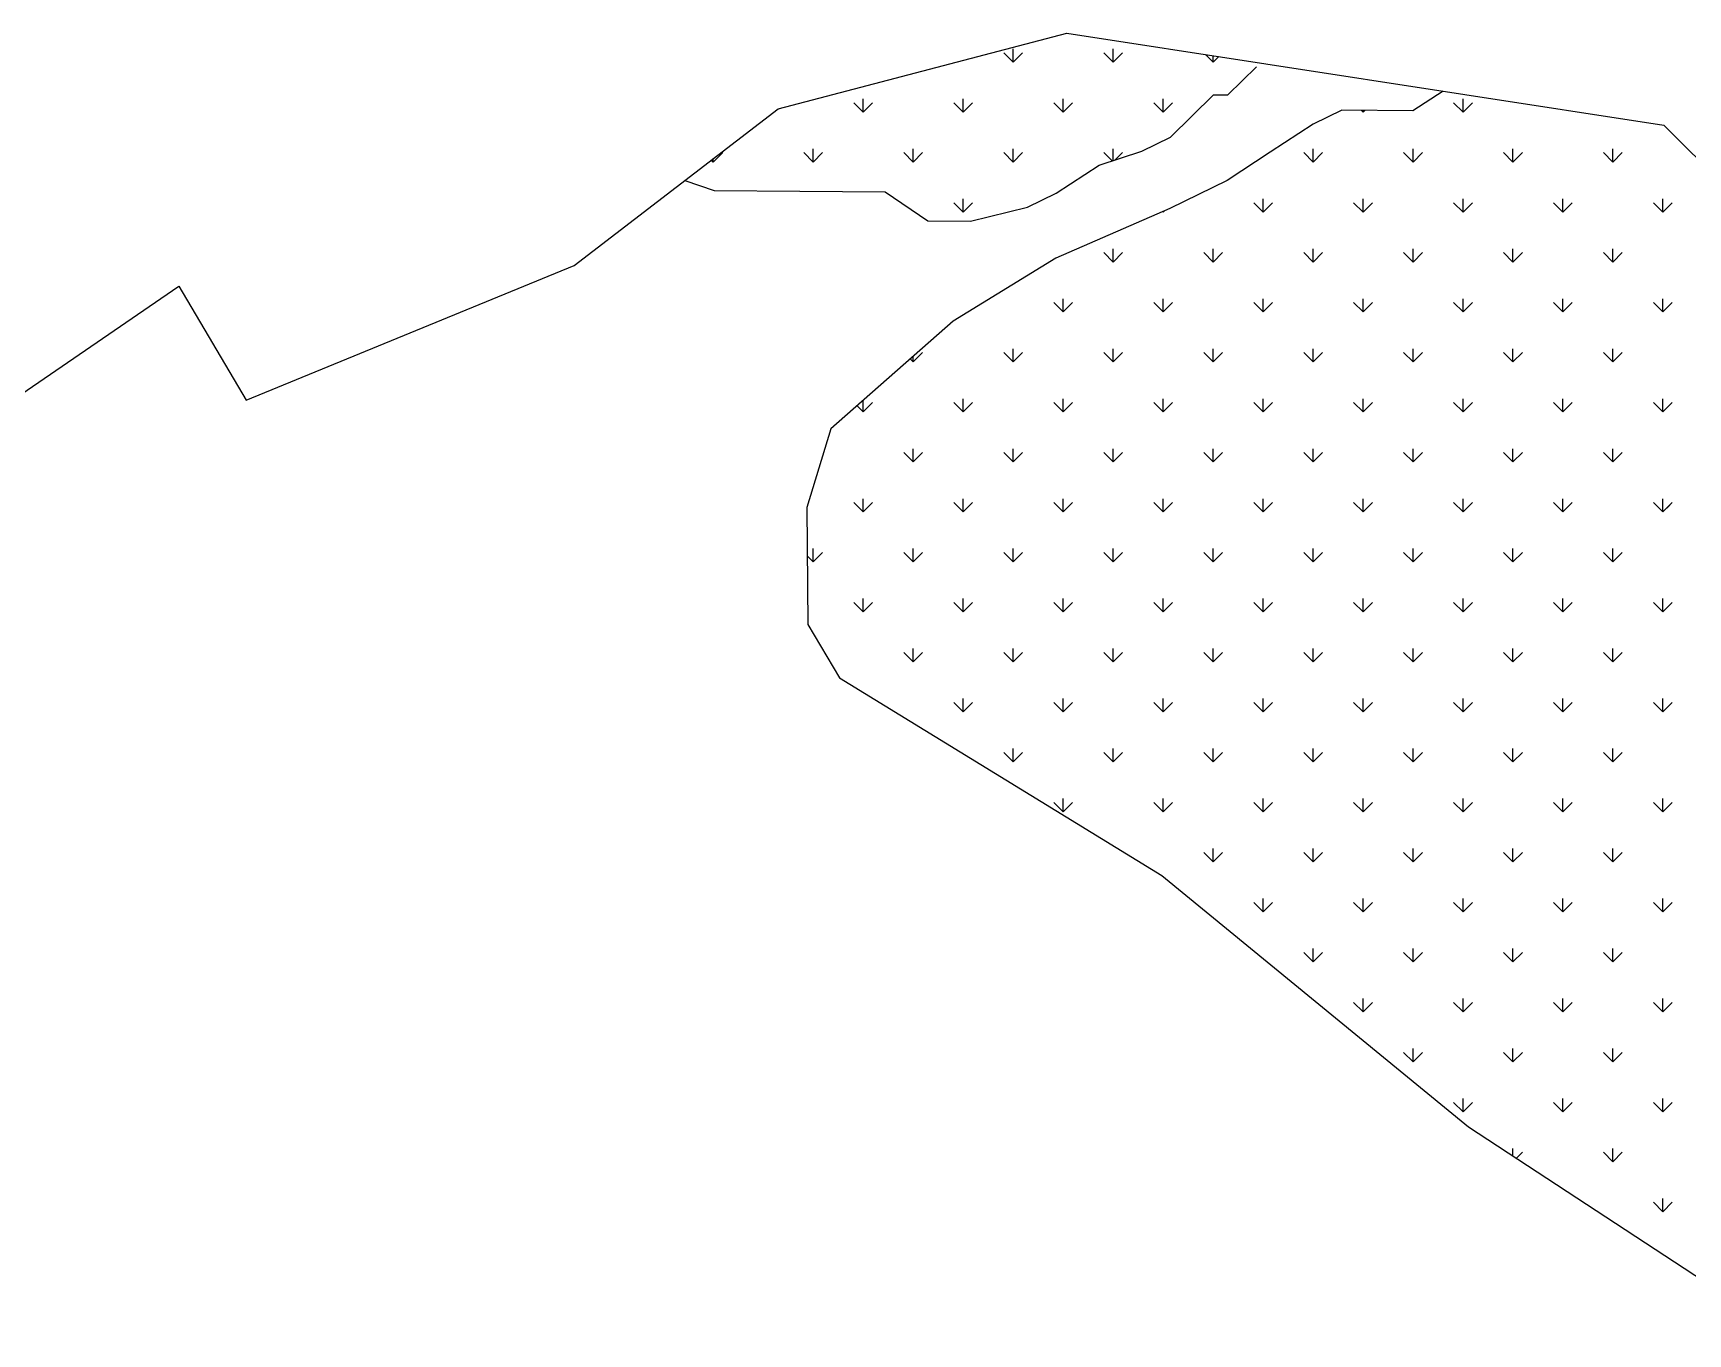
# Model space of a CAD drawing. Header units: metres. Extents: x 321121 to 325188, y 1822391 to 1826704.
# Drawn here: x 323591.7 to 324060, y 1826309.1 to 1826677.2 of the extents above; entities that cross this region are included whole.
import ezdxf

# ---------------------------------------------------------------- set-up
doc = ezdxf.new("R2010")
doc.units = ezdxf.units.M
doc.layers.add('MANGROOVES', color=112, linetype='Continuous')

msp = doc.modelspace()

# ---------------------------------------------------------------- linework, layer by layer
at = {"color": 3}
for p, q in [((323802.5, 1826655.69), (323884.26, 1826677.15)), ((323884.26, 1826677.15), (324053.11, 1826651.14)), ((323744.8, 1826611.37), (323802.5, 1826655.69)), ((324053.11, 1826651.14), (324101.51, 1826602.92)), ((323651.98, 1826573.28), (323744.8, 1826611.37)), ((323536.73, 1826539.58), (323632.93, 1826605.51)), ((323632.93, 1826605.51), (323651.98, 1826573.28))]:
    msp.add_line(p, q, dxfattribs=at)
at = {"layer": 'MANGROOVES', "linetype": 'Continuous'}
for p, q in [((323869.05, 1826668.95), (323866.4, 1826671.6)), ((323869.05, 1826668.95), (323869.05, 1826672.7)), ((323869.05, 1826668.95), (323871.7, 1826671.6)), ((323897.33, 1826668.95), (323894.68, 1826671.6)), ((323897.33, 1826668.95), (323897.33, 1826672.7)), ((323897.33, 1826668.95), (323899.98, 1826671.6)), ((323925.62, 1826668.95), (323923.45, 1826671.11)), ((323925.62, 1826668.95), (323925.62, 1826670.78)), ((323925.62, 1826668.95), (323927.2, 1826670.54)), ((323826.62, 1826654.81), (323823.97, 1826657.46)), ((323826.62, 1826654.81), (323826.62, 1826658.56)), ((323826.62, 1826654.81), (323829.27, 1826657.46)), ((323854.91, 1826654.81), (323852.25, 1826657.46)), ((323854.91, 1826654.81), (323854.91, 1826658.56)), ((323854.91, 1826654.81), (323857.56, 1826657.46)), ((323883.19, 1826654.81), (323880.54, 1826657.46)), ((323883.19, 1826654.81), (323883.19, 1826658.56)), ((323883.19, 1826654.81), (323885.84, 1826657.46)), ((323911.47, 1826654.81), (323908.82, 1826657.46)), ((323911.47, 1826654.81), (323911.47, 1826658.56)), ((323911.47, 1826654.81), (323914.13, 1826657.46)), ((323968.04, 1826654.81), (323967.55, 1826655.3)), ((323968.04, 1826654.81), (323967.55, 1826655.3)), ((323968.04, 1826654.81), (323968.04, 1826655.29)), ((323968.04, 1826654.81), (323968.53, 1826655.29)), ((323968.04, 1826654.81), (323968.04, 1826655.29)), ((323968.04, 1826654.81), (323968.53, 1826655.29)), ((323996.33, 1826654.81), (323993.68, 1826657.46)), ((323996.33, 1826654.81), (323996.33, 1826658.56)), ((323996.33, 1826654.81), (323998.98, 1826657.46)), ((323784.2, 1826640.66), (323783.65, 1826641.21)), ((323784.2, 1826640.66), (323786.85, 1826643.32)), ((323784.2, 1826640.66), (323784.2, 1826641.63)), ((323812.48, 1826640.66), (323809.83, 1826643.32)), ((323812.48, 1826640.66), (323812.48, 1826644.41)), ((323812.48, 1826640.66), (323815.13, 1826643.32)), ((323840.76, 1826640.66), (323838.11, 1826643.32)), ((323840.76, 1826640.66), (323840.76, 1826644.41)), ((323840.76, 1826640.66), (323843.42, 1826643.32)), ((323869.05, 1826640.66), (323866.4, 1826643.32)), ((323869.05, 1826640.66), (323869.05, 1826644.41)), ((323869.05, 1826640.66), (323871.7, 1826643.32)), ((323897.02, 1826640.98), (323894.68, 1826643.32)), ((323897.33, 1826641.08), (323897.33, 1826644.41)), ((323897.95, 1826641.28), (323899.98, 1826643.32)), ((323953.9, 1826640.66), (323951.25, 1826643.32)), ((323953.9, 1826640.66), (323951.25, 1826643.32)), ((323953.9, 1826640.66), (323953.9, 1826644.41)), ((323953.9, 1826640.66), (323953.9, 1826644.41)), ((323953.9, 1826640.66), (323956.55, 1826643.32)), ((323953.9, 1826640.66), (323956.55, 1826643.32)), ((323982.18, 1826640.66), (323979.53, 1826643.32)), ((323982.18, 1826640.66), (323979.53, 1826643.32)), ((323982.18, 1826640.66), (323982.18, 1826644.41)), ((323982.18, 1826640.66), (323982.18, 1826644.41)), ((323982.18, 1826640.66), (323984.84, 1826643.32)), ((323982.18, 1826640.66), (323984.84, 1826643.32)), ((324010.47, 1826640.66), (324007.82, 1826643.32)), ((324010.47, 1826640.66), (324010.47, 1826644.41)), ((324010.47, 1826640.66), (324013.12, 1826643.32)), ((324038.75, 1826640.66), (324036.1, 1826643.32)), ((324038.75, 1826640.66), (324038.75, 1826644.41)), ((324038.75, 1826640.66), (324041.41, 1826643.32)), ((323854.91, 1826626.52), (323852.25, 1826629.17)), ((323854.91, 1826626.52), (323854.91, 1826630.27)), ((323854.91, 1826626.52), (323857.56, 1826629.17)), ((323939.76, 1826626.52), (323937.11, 1826629.17)), ((323939.76, 1826626.52), (323937.11, 1826629.17)), ((323939.76, 1826626.52), (323939.76, 1826630.27)), ((323939.76, 1826626.52), (323939.76, 1826630.27)), ((323939.76, 1826626.52), (323942.41, 1826629.17)), ((323939.76, 1826626.52), (323942.41, 1826629.17)), ((323968.04, 1826626.52), (323965.39, 1826629.17)), ((323968.04, 1826626.52), (323965.39, 1826629.17)), ((323968.04, 1826626.52), (323968.04, 1826630.27)), ((323968.04, 1826626.52), (323968.04, 1826630.27)), ((323968.04, 1826626.52), (323970.69, 1826629.17)), ((323968.04, 1826626.52), (323970.69, 1826629.17)), ((323996.33, 1826626.52), (323993.68, 1826629.17)), ((323996.33, 1826626.52), (323993.68, 1826629.17)), ((323996.33, 1826626.52), (323996.33, 1826630.27)), ((323996.33, 1826626.52), (323996.33, 1826630.27)), ((323996.33, 1826626.52), (323998.98, 1826629.17)), ((323996.33, 1826626.52), (323998.98, 1826629.17)), ((324024.61, 1826626.52), (324021.96, 1826629.17)), ((324024.61, 1826626.52), (324024.61, 1826630.27)), ((324024.61, 1826626.52), (324027.26, 1826629.17)), ((324052.9, 1826626.52), (324050.24, 1826629.17)), ((324052.9, 1826626.52), (324052.9, 1826630.27)), ((324052.9, 1826626.52), (324055.55, 1826629.17)), ((323911.47, 1826626.52), (323911.36, 1826626.64)), ((323911.47, 1826626.52), (323911.36, 1826626.64)), ((323911.47, 1826626.52), (323911.77, 1826626.81)), ((323911.47, 1826626.52), (323911.77, 1826626.81)), ((323911.47, 1826626.52), (323911.47, 1826626.69)), ((323911.47, 1826626.52), (323911.47, 1826626.69)), ((323897.33, 1826612.38), (323894.68, 1826615.03)), ((323897.33, 1826612.38), (323894.68, 1826615.03)), ((323897.33, 1826612.38), (323897.33, 1826616.13)), ((323897.33, 1826612.38), (323897.33, 1826616.13)), ((323897.33, 1826612.38), (323899.98, 1826615.03)), ((323897.33, 1826612.38), (323899.98, 1826615.03)), ((323925.62, 1826612.38), (323922.96, 1826615.03)), ((323925.62, 1826612.38), (323922.96, 1826615.03)), ((323925.62, 1826612.38), (323925.62, 1826616.13)), ((323925.62, 1826612.38), (323925.62, 1826616.13)), ((323925.62, 1826612.38), (323928.27, 1826615.03)), ((323925.62, 1826612.38), (323928.27, 1826615.03)), ((323953.9, 1826612.38), (323951.25, 1826615.03)), ((323953.9, 1826612.38), (323951.25, 1826615.03)), ((323953.9, 1826612.38), (323953.9, 1826616.13)), ((323953.9, 1826612.38), (323953.9, 1826616.13)), ((323953.9, 1826612.38), (323956.55, 1826615.03)), ((323953.9, 1826612.38), (323956.55, 1826615.03)), ((323982.18, 1826612.38), (323979.53, 1826615.03)), ((323982.18, 1826612.38), (323979.53, 1826615.03)), ((323982.18, 1826612.38), (323982.18, 1826616.13)), ((323982.18, 1826612.38), (323982.18, 1826616.13)), ((323982.18, 1826612.38), (323984.84, 1826615.03)), ((323982.18, 1826612.38), (323984.84, 1826615.03)), ((324010.47, 1826612.38), (324007.82, 1826615.03)), ((324010.47, 1826612.38), (324007.82, 1826615.03)), ((324010.47, 1826612.38), (324010.47, 1826616.13)), ((324010.47, 1826612.38), (324010.47, 1826616.13)), ((324010.47, 1826612.38), (324013.12, 1826615.03)), ((324010.47, 1826612.38), (324013.12, 1826615.03)), ((324038.75, 1826612.38), (324036.1, 1826615.03)), ((324038.75, 1826612.38), (324038.75, 1826616.13)), ((324038.75, 1826612.38), (324041.41, 1826615.03)), ((323883.19, 1826598.24), (323880.54, 1826600.89)), ((323883.19, 1826598.24), (323880.54, 1826600.89)), ((323883.19, 1826598.24), (323883.19, 1826601.99)), ((323883.19, 1826598.24), (323883.19, 1826601.99)), ((323883.19, 1826598.24), (323885.84, 1826600.89)), ((323883.19, 1826598.24), (323885.84, 1826600.89)), ((323911.47, 1826598.24), (323908.82, 1826600.89)), ((323911.47, 1826598.24), (323908.82, 1826600.89)), ((323911.47, 1826598.24), (323911.47, 1826601.99)), ((323911.47, 1826598.24), (323911.47, 1826601.99)), ((323911.47, 1826598.24), (323914.13, 1826600.89)), ((323911.47, 1826598.24), (323914.13, 1826600.89)), ((323939.76, 1826598.24), (323937.11, 1826600.89)), ((323939.76, 1826598.24), (323937.11, 1826600.89)), ((323939.76, 1826598.24), (323939.76, 1826601.99)), ((323939.76, 1826598.24), (323939.76, 1826601.99)), ((323939.76, 1826598.24), (323942.41, 1826600.89)), ((323939.76, 1826598.24), (323942.41, 1826600.89)), ((323968.04, 1826598.24), (323965.39, 1826600.89)), ((323968.04, 1826598.24), (323965.39, 1826600.89)), ((323968.04, 1826598.24), (323968.04, 1826601.99)), ((323968.04, 1826598.24), (323968.04, 1826601.99)), ((323968.04, 1826598.24), (323970.69, 1826600.89)), ((323968.04, 1826598.24), (323970.69, 1826600.89)), ((323996.33, 1826598.24), (323993.68, 1826600.89)), ((323996.33, 1826598.24), (323993.68, 1826600.89)), ((323996.33, 1826598.24), (323996.33, 1826601.99)), ((323996.33, 1826598.24), (323996.33, 1826601.99)), ((323996.33, 1826598.24), (323998.98, 1826600.89)), ((323996.33, 1826598.24), (323998.98, 1826600.89)), ((324024.61, 1826598.24), (324021.96, 1826600.89)), ((324024.61, 1826598.24), (324021.96, 1826600.89)), ((324024.61, 1826598.24), (324024.61, 1826601.99)), ((324024.61, 1826598.24), (324027.26, 1826600.89)), ((324052.9, 1826598.24), (324050.24, 1826600.89)), ((324052.9, 1826598.24), (324052.9, 1826601.99)), ((324052.9, 1826598.24), (324055.55, 1826600.89)), ((324024.61, 1826598.24), (324024.61, 1826598.78)), ((324024.61, 1826598.24), (324024.8, 1826598.43)), ((323840.76, 1826584.1), (323839.91, 1826584.94)), ((323840.76, 1826584.1), (323839.91, 1826584.94)), ((323840.76, 1826584.1), (323843.42, 1826586.75)), ((323840.76, 1826584.1), (323843.42, 1826586.75)), ((323840.76, 1826584.1), (323840.76, 1826585.69)), ((323840.76, 1826584.1), (323840.76, 1826585.69)), ((323869.05, 1826584.1), (323866.4, 1826586.75)), ((323869.05, 1826584.1), (323866.4, 1826586.75)), ((323869.05, 1826584.1), (323869.05, 1826587.85)), ((323869.05, 1826584.1), (323869.05, 1826587.85)), ((323869.05, 1826584.1), (323871.7, 1826586.75)), ((323869.05, 1826584.1), (323871.7, 1826586.75)), ((323897.33, 1826584.1), (323894.68, 1826586.75)), ((323897.33, 1826584.1), (323894.68, 1826586.75)), ((323897.33, 1826584.1), (323897.33, 1826587.85)), ((323897.33, 1826584.1), (323897.33, 1826587.85)), ((323897.33, 1826584.1), (323899.98, 1826586.75)), ((323897.33, 1826584.1), (323899.98, 1826586.75)), ((323925.62, 1826584.1), (323922.96, 1826586.75)), ((323925.62, 1826584.1), (323922.96, 1826586.75)), ((323925.62, 1826584.1), (323925.62, 1826587.85)), ((323925.62, 1826584.1), (323925.62, 1826587.85)), ((323925.62, 1826584.1), (323928.27, 1826586.75)), ((323925.62, 1826584.1), (323928.27, 1826586.75)), ((323953.9, 1826584.1), (323951.25, 1826586.75)), ((323953.9, 1826584.1), (323951.25, 1826586.75)), ((323953.9, 1826584.1), (323953.9, 1826587.85)), ((323953.9, 1826584.1), (323953.9, 1826587.85)), ((323953.9, 1826584.1), (323956.55, 1826586.75)), ((323953.9, 1826584.1), (323956.55, 1826586.75)), ((323982.18, 1826584.1), (323979.53, 1826586.75)), ((323982.18, 1826584.1), (323979.53, 1826586.75)), ((323982.18, 1826584.1), (323982.18, 1826587.85)), ((323982.18, 1826584.1), (323982.18, 1826587.85)), ((323982.18, 1826584.1), (323984.84, 1826586.75)), ((323982.18, 1826584.1), (323984.84, 1826586.75)), ((324010.47, 1826584.1), (324007.82, 1826586.75)), ((324010.47, 1826584.1), (324007.82, 1826586.75)), ((324010.47, 1826584.1), (324010.47, 1826587.85)), ((324010.47, 1826584.1), (324010.47, 1826587.85)), ((324010.47, 1826584.1), (324013.12, 1826586.75)), ((324010.47, 1826584.1), (324013.12, 1826586.75)), ((324038.75, 1826584.1), (324036.1, 1826586.75)), ((324038.75, 1826584.1), (324038.75, 1826587.85)), ((324038.75, 1826584.1), (324041.41, 1826586.75)), ((323826.62, 1826569.95), (323824.86, 1826571.71)), ((323826.62, 1826569.95), (323824.86, 1826571.71)), ((323826.62, 1826569.95), (323826.62, 1826573.26)), ((323826.62, 1826569.95), (323826.62, 1826573.26)), ((323826.62, 1826569.95), (323829.27, 1826572.6)), ((323826.62, 1826569.95), (323829.27, 1826572.6)), ((323854.91, 1826569.95), (323852.25, 1826572.6)), ((323854.91, 1826569.95), (323852.25, 1826572.6)), ((323854.91, 1826569.95), (323854.91, 1826573.7)), ((323854.91, 1826569.95), (323854.91, 1826573.7)), ((323854.91, 1826569.95), (323857.56, 1826572.6)), ((323854.91, 1826569.95), (323857.56, 1826572.6)), ((323883.19, 1826569.95), (323880.54, 1826572.6)), ((323883.19, 1826569.95), (323880.54, 1826572.6)), ((323883.19, 1826569.95), (323883.19, 1826573.7)), ((323883.19, 1826569.95), (323883.19, 1826573.7)), ((323883.19, 1826569.95), (323885.84, 1826572.6)), ((323883.19, 1826569.95), (323885.84, 1826572.6)), ((323911.47, 1826569.95), (323908.82, 1826572.6)), ((323911.47, 1826569.95), (323908.82, 1826572.6)), ((323911.47, 1826569.95), (323911.47, 1826573.7)), ((323911.47, 1826569.95), (323911.47, 1826573.7)), ((323911.47, 1826569.95), (323914.13, 1826572.6)), ((323911.47, 1826569.95), (323914.13, 1826572.6)), ((323939.76, 1826569.95), (323937.11, 1826572.6)), ((323939.76, 1826569.95), (323937.11, 1826572.6)), ((323939.76, 1826569.95), (323939.76, 1826573.7)), ((323939.76, 1826569.95), (323939.76, 1826573.7)), ((323939.76, 1826569.95), (323942.41, 1826572.6)), ((323939.76, 1826569.95), (323942.41, 1826572.6)), ((323968.04, 1826569.95), (323965.39, 1826572.6)), ((323968.04, 1826569.95), (323965.39, 1826572.6)), ((323968.04, 1826569.95), (323968.04, 1826573.7)), ((323968.04, 1826569.95), (323968.04, 1826573.7)), ((323968.04, 1826569.95), (323970.69, 1826572.6)), ((323968.04, 1826569.95), (323970.69, 1826572.6)), ((323996.33, 1826569.95), (323993.68, 1826572.6)), ((323996.33, 1826569.95), (323993.68, 1826572.6)), ((323996.33, 1826569.95), (323996.33, 1826573.7)), ((323996.33, 1826569.95), (323996.33, 1826573.7)), ((323996.33, 1826569.95), (323998.98, 1826572.6)), ((323996.33, 1826569.95), (323998.98, 1826572.6)), ((324024.61, 1826569.95), (324021.96, 1826572.6)), ((324024.61, 1826569.95), (324021.96, 1826572.6)), ((324024.61, 1826569.95), (324024.61, 1826573.7)), ((324024.61, 1826569.95), (324024.61, 1826573.7)), ((324024.61, 1826569.95), (324027.26, 1826572.6)), ((324024.61, 1826569.95), (324027.26, 1826572.6)), ((324052.9, 1826569.95), (324050.24, 1826572.6)), ((324052.9, 1826569.95), (324052.9, 1826573.7)), ((324052.9, 1826569.95), (324055.55, 1826572.6)), ((323840.76, 1826555.81), (323838.11, 1826558.46)), ((323840.76, 1826555.81), (323838.11, 1826558.46)), ((323840.76, 1826555.81), (323840.76, 1826559.56)), ((323840.76, 1826555.81), (323840.76, 1826559.56)), ((323840.76, 1826555.81), (323843.42, 1826558.46)), ((323840.76, 1826555.81), (323843.42, 1826558.46)), ((323869.05, 1826555.81), (323866.4, 1826558.46)), ((323869.05, 1826555.81), (323866.4, 1826558.46)), ((323869.05, 1826555.81), (323869.05, 1826559.56)), ((323869.05, 1826555.81), (323869.05, 1826559.56)), ((323869.05, 1826555.81), (323871.7, 1826558.46)), ((323869.05, 1826555.81), (323871.7, 1826558.46)), ((323897.33, 1826555.81), (323894.68, 1826558.46)), ((323897.33, 1826555.81), (323894.68, 1826558.46)), ((323897.33, 1826555.81), (323897.33, 1826559.56)), ((323897.33, 1826555.81), (323897.33, 1826559.56)), ((323897.33, 1826555.81), (323899.98, 1826558.46)), ((323897.33, 1826555.81), (323899.98, 1826558.46)), ((323925.62, 1826555.81), (323922.96, 1826558.46)), ((323925.62, 1826555.81), (323922.96, 1826558.46)), ((323925.62, 1826555.81), (323925.62, 1826559.56)), ((323925.62, 1826555.81), (323925.62, 1826559.56)), ((323925.62, 1826555.81), (323928.27, 1826558.46)), ((323925.62, 1826555.81), (323928.27, 1826558.46)), ((323953.9, 1826555.81), (323951.25, 1826558.46)), ((323953.9, 1826555.81), (323951.25, 1826558.46)), ((323953.9, 1826555.81), (323953.9, 1826559.56)), ((323953.9, 1826555.81), (323953.9, 1826559.56)), ((323953.9, 1826555.81), (323956.55, 1826558.46)), ((323953.9, 1826555.81), (323956.55, 1826558.46)), ((323982.18, 1826555.81), (323979.53, 1826558.46)), ((323982.18, 1826555.81), (323979.53, 1826558.46)), ((323982.18, 1826555.81), (323982.18, 1826559.56)), ((323982.18, 1826555.81), (323982.18, 1826559.56)), ((323982.18, 1826555.81), (323984.84, 1826558.46)), ((323982.18, 1826555.81), (323984.84, 1826558.46)), ((324010.47, 1826555.81), (324007.82, 1826558.46)), ((324010.47, 1826555.81), (324007.82, 1826558.46)), ((324010.47, 1826555.81), (324010.47, 1826559.56)), ((324010.47, 1826555.81), (324010.47, 1826559.56)), ((324010.47, 1826555.81), (324013.12, 1826558.46)), ((324010.47, 1826555.81), (324013.12, 1826558.46)), ((324038.75, 1826555.81), (324036.1, 1826558.46)), ((324038.75, 1826555.81), (324036.1, 1826558.46)), ((324038.75, 1826555.81), (324038.75, 1826559.56)), ((324038.75, 1826555.81), (324038.75, 1826559.56)), ((324038.75, 1826555.81), (324041.41, 1826558.46)), ((324038.75, 1826555.81), (324041.41, 1826558.46)), ((323826.62, 1826541.67), (323823.97, 1826544.32)), ((323826.62, 1826541.67), (323823.97, 1826544.32)), ((323826.62, 1826541.67), (323826.62, 1826545.42)), ((323826.62, 1826541.67), (323826.62, 1826545.42)), ((323826.62, 1826541.67), (323829.27, 1826544.32)), ((323826.62, 1826541.67), (323829.27, 1826544.32)), ((323854.91, 1826541.67), (323852.25, 1826544.32)), ((323854.91, 1826541.67), (323852.25, 1826544.32)), ((323854.91, 1826541.67), (323854.91, 1826545.42)), ((323854.91, 1826541.67), (323854.91, 1826545.42)), ((323854.91, 1826541.67), (323857.56, 1826544.32)), ((323854.91, 1826541.67), (323857.56, 1826544.32)), ((323883.19, 1826541.67), (323880.54, 1826544.32)), ((323883.19, 1826541.67), (323880.54, 1826544.32)), ((323883.19, 1826541.67), (323883.19, 1826545.42)), ((323883.19, 1826541.67), (323883.19, 1826545.42)), ((323883.19, 1826541.67), (323885.84, 1826544.32)), ((323883.19, 1826541.67), (323885.84, 1826544.32)), ((323911.47, 1826541.67), (323908.82, 1826544.32)), ((323911.47, 1826541.67), (323908.82, 1826544.32)), ((323911.47, 1826541.67), (323911.47, 1826545.42)), ((323911.47, 1826541.67), (323911.47, 1826545.42)), ((323911.47, 1826541.67), (323914.13, 1826544.32)), ((323911.47, 1826541.67), (323914.13, 1826544.32)), ((323939.76, 1826541.67), (323937.11, 1826544.32)), ((323939.76, 1826541.67), (323937.11, 1826544.32)), ((323939.76, 1826541.67), (323939.76, 1826545.42)), ((323939.76, 1826541.67), (323939.76, 1826545.42)), ((323939.76, 1826541.67), (323942.41, 1826544.32)), ((323939.76, 1826541.67), (323942.41, 1826544.32)), ((323968.04, 1826541.67), (323965.39, 1826544.32)), ((323968.04, 1826541.67), (323965.39, 1826544.32)), ((323968.04, 1826541.67), (323968.04, 1826545.42)), ((323968.04, 1826541.67), (323968.04, 1826545.42)), ((323968.04, 1826541.67), (323970.69, 1826544.32)), ((323968.04, 1826541.67), (323970.69, 1826544.32)), ((323996.33, 1826541.67), (323993.68, 1826544.32)), ((323996.33, 1826541.67), (323993.68, 1826544.32)), ((323996.33, 1826541.67), (323996.33, 1826545.42)), ((323996.33, 1826541.67), (323996.33, 1826545.42)), ((323996.33, 1826541.67), (323998.98, 1826544.32)), ((323996.33, 1826541.67), (323998.98, 1826544.32)), ((324024.61, 1826541.67), (324021.96, 1826544.32)), ((324024.61, 1826541.67), (324021.96, 1826544.32)), ((324024.61, 1826541.67), (324024.61, 1826545.42)), ((324024.61, 1826541.67), (324024.61, 1826545.42)), ((324024.61, 1826541.67), (324027.26, 1826544.32)), ((324024.61, 1826541.67), (324027.26, 1826544.32)), ((324052.9, 1826541.67), (324050.24, 1826544.32)), ((324052.9, 1826541.67), (324050.24, 1826544.32)), ((324052.9, 1826541.67), (324052.9, 1826545.42)), ((324052.9, 1826541.67), (324052.9, 1826545.42)), ((324052.9, 1826541.67), (324055.55, 1826544.32)), ((324052.9, 1826541.67), (324054.82, 1826543.6)), ((323812.48, 1826527.53), (323810.75, 1826529.25)), ((323812.48, 1826527.53), (323810.75, 1826529.25)), ((323812.48, 1826527.53), (323812.48, 1826531.28)), ((323812.48, 1826527.53), (323812.48, 1826531.28)), ((323812.48, 1826527.53), (323815.13, 1826530.18)), ((323812.48, 1826527.53), (323815.13, 1826530.18)), ((323840.76, 1826527.53), (323838.11, 1826530.18)), ((323840.76, 1826527.53), (323838.11, 1826530.18)), ((323840.76, 1826527.53), (323840.76, 1826531.28)), ((323840.76, 1826527.53), (323840.76, 1826531.28)), ((323840.76, 1826527.53), (323843.42, 1826530.18)), ((323840.76, 1826527.53), (323843.42, 1826530.18)), ((323869.05, 1826527.53), (323866.4, 1826530.18)), ((323869.05, 1826527.53), (323866.4, 1826530.18)), ((323869.05, 1826527.53), (323869.05, 1826531.28)), ((323869.05, 1826527.53), (323869.05, 1826531.28)), ((323869.05, 1826527.53), (323871.7, 1826530.18)), ((323869.05, 1826527.53), (323871.7, 1826530.18)), ((323897.33, 1826527.53), (323894.68, 1826530.18)), ((323897.33, 1826527.53), (323894.68, 1826530.18)), ((323897.33, 1826527.53), (323897.33, 1826531.28)), ((323897.33, 1826527.53), (323897.33, 1826531.28)), ((323897.33, 1826527.53), (323899.98, 1826530.18)), ((323897.33, 1826527.53), (323899.98, 1826530.18)), ((323925.62, 1826527.53), (323922.96, 1826530.18)), ((323925.62, 1826527.53), (323922.96, 1826530.18)), ((323925.62, 1826527.53), (323925.62, 1826531.28)), ((323925.62, 1826527.53), (323925.62, 1826531.28)), ((323925.62, 1826527.53), (323928.27, 1826530.18)), ((323925.62, 1826527.53), (323928.27, 1826530.18)), ((323953.9, 1826527.53), (323951.25, 1826530.18)), ((323953.9, 1826527.53), (323951.25, 1826530.18)), ((323953.9, 1826527.53), (323953.9, 1826531.28)), ((323953.9, 1826527.53), (323953.9, 1826531.28)), ((323953.9, 1826527.53), (323956.55, 1826530.18)), ((323953.9, 1826527.53), (323956.55, 1826530.18)), ((323982.18, 1826527.53), (323979.53, 1826530.18)), ((323982.18, 1826527.53), (323979.53, 1826530.18)), ((323982.18, 1826527.53), (323982.18, 1826531.28)), ((323982.18, 1826527.53), (323982.18, 1826531.28)), ((323982.18, 1826527.53), (323984.84, 1826530.18)), ((323982.18, 1826527.53), (323984.84, 1826530.18)), ((324010.47, 1826527.53), (324007.82, 1826530.18)), ((324010.47, 1826527.53), (324007.82, 1826530.18)), ((324010.47, 1826527.53), (324010.47, 1826531.28)), ((324010.47, 1826527.53), (324010.47, 1826531.28)), ((324010.47, 1826527.53), (324013.12, 1826530.18)), ((324010.47, 1826527.53), (324013.12, 1826530.18)), ((324038.75, 1826527.53), (324036.1, 1826530.18)), ((324038.75, 1826527.53), (324036.1, 1826530.18)), ((324038.75, 1826527.53), (324038.75, 1826531.28)), ((324038.75, 1826527.53), (324038.75, 1826531.28)), ((324038.75, 1826527.53), (324041.41, 1826530.18)), ((324038.75, 1826527.53), (324041.41, 1826530.18)), ((323826.62, 1826513.38), (323823.97, 1826516.04)), ((323826.62, 1826513.38), (323823.97, 1826516.04)), ((323826.62, 1826513.39), (323826.62, 1826517.14)), ((323826.62, 1826513.39), (323826.62, 1826517.14)), ((323826.62, 1826513.38), (323829.27, 1826516.04)), ((323826.62, 1826513.38), (323829.27, 1826516.04)), ((323854.91, 1826513.38), (323852.25, 1826516.04)), ((323854.91, 1826513.38), (323852.25, 1826516.04)), ((323854.91, 1826513.39), (323854.91, 1826517.14)), ((323854.91, 1826513.39), (323854.91, 1826517.14)), ((323854.91, 1826513.38), (323857.56, 1826516.04)), ((323854.91, 1826513.38), (323857.56, 1826516.04)), ((323883.19, 1826513.38), (323880.54, 1826516.04)), ((323883.19, 1826513.38), (323880.54, 1826516.04)), ((323883.19, 1826513.39), (323883.19, 1826517.14)), ((323883.19, 1826513.39), (323883.19, 1826517.14)), ((323883.19, 1826513.38), (323885.84, 1826516.04)), ((323883.19, 1826513.38), (323885.84, 1826516.04)), ((323911.47, 1826513.38), (323908.82, 1826516.04)), ((323911.47, 1826513.38), (323908.82, 1826516.04)), ((323911.47, 1826513.39), (323911.47, 1826517.14)), ((323911.47, 1826513.39), (323911.47, 1826517.14)), ((323911.47, 1826513.38), (323914.13, 1826516.04)), ((323911.47, 1826513.38), (323914.13, 1826516.04)), ((323939.76, 1826513.38), (323937.11, 1826516.04)), ((323939.76, 1826513.38), (323937.11, 1826516.04)), ((323939.76, 1826513.39), (323939.76, 1826517.14)), ((323939.76, 1826513.39), (323939.76, 1826517.14)), ((323939.76, 1826513.38), (323942.41, 1826516.04)), ((323939.76, 1826513.38), (323942.41, 1826516.04)), ((323968.04, 1826513.38), (323965.39, 1826516.04)), ((323968.04, 1826513.38), (323965.39, 1826516.04)), ((323968.04, 1826513.39), (323968.04, 1826517.14)), ((323968.04, 1826513.39), (323968.04, 1826517.14)), ((323968.04, 1826513.38), (323970.69, 1826516.04)), ((323968.04, 1826513.38), (323970.69, 1826516.04)), ((323996.33, 1826513.38), (323993.68, 1826516.04)), ((323996.33, 1826513.38), (323993.68, 1826516.04)), ((323996.33, 1826513.39), (323996.33, 1826517.14)), ((323996.33, 1826513.39), (323996.33, 1826517.14)), ((323996.33, 1826513.38), (323998.98, 1826516.04)), ((323996.33, 1826513.38), (323998.98, 1826516.04)), ((324024.61, 1826513.38), (324021.96, 1826516.04)), ((324024.61, 1826513.38), (324021.96, 1826516.04)), ((324024.61, 1826513.39), (324024.61, 1826517.14)), ((324024.61, 1826513.39), (324024.61, 1826517.14)), ((324024.61, 1826513.38), (324027.26, 1826516.04)), ((324024.61, 1826513.38), (324027.26, 1826516.04)), ((324052.9, 1826513.38), (324050.24, 1826516.04)), ((324052.9, 1826513.38), (324050.24, 1826516.04)), ((324052.9, 1826513.39), (324052.9, 1826517.14)), ((324052.9, 1826513.39), (324052.9, 1826517.14)), ((324052.9, 1826513.38), (324055.55, 1826516.04)), ((324052.9, 1826513.38), (324055.55, 1826516.04)), ((323840.76, 1826499.24), (323838.11, 1826501.89)), ((323840.76, 1826499.24), (323838.11, 1826501.89)), ((323840.76, 1826499.24), (323840.76, 1826502.99)), ((323840.76, 1826499.24), (323840.76, 1826502.99)), ((323840.76, 1826499.24), (323843.42, 1826501.89)), ((323840.76, 1826499.24), (323843.42, 1826501.89)), ((323869.05, 1826499.24), (323866.4, 1826501.89)), ((323869.05, 1826499.24), (323866.4, 1826501.89)), ((323869.05, 1826499.24), (323869.05, 1826502.99)), ((323869.05, 1826499.24), (323869.05, 1826502.99)), ((323869.05, 1826499.24), (323871.7, 1826501.89)), ((323869.05, 1826499.24), (323871.7, 1826501.89)), ((323897.33, 1826499.24), (323894.68, 1826501.89)), ((323897.33, 1826499.24), (323894.68, 1826501.89)), ((323897.33, 1826499.24), (323897.33, 1826502.99)), ((323897.33, 1826499.24), (323897.33, 1826502.99)), ((323897.33, 1826499.24), (323899.98, 1826501.89)), ((323897.33, 1826499.24), (323899.98, 1826501.89)), ((323925.62, 1826499.24), (323922.96, 1826501.89)), ((323925.62, 1826499.24), (323922.96, 1826501.89)), ((323925.62, 1826499.24), (323925.62, 1826502.99)), ((323925.62, 1826499.24), (323925.62, 1826502.99)), ((323925.62, 1826499.24), (323928.27, 1826501.89)), ((323925.62, 1826499.24), (323928.27, 1826501.89)), ((323953.9, 1826499.24), (323951.25, 1826501.89)), ((323953.9, 1826499.24), (323951.25, 1826501.89)), ((323953.9, 1826499.24), (323953.9, 1826502.99)), ((323953.9, 1826499.24), (323953.9, 1826502.99)), ((323953.9, 1826499.24), (323956.55, 1826501.89)), ((323953.9, 1826499.24), (323956.55, 1826501.89)), ((323982.18, 1826499.24), (323979.53, 1826501.89)), ((323982.18, 1826499.24), (323979.53, 1826501.89)), ((323982.18, 1826499.24), (323982.18, 1826502.99)), ((323982.18, 1826499.24), (323982.18, 1826502.99)), ((323982.18, 1826499.24), (323984.84, 1826501.89)), ((323982.18, 1826499.24), (323984.84, 1826501.89)), ((324010.47, 1826499.24), (324007.82, 1826501.89)), ((324010.47, 1826499.24), (324007.82, 1826501.89)), ((324010.47, 1826499.24), (324010.47, 1826502.99)), ((324010.47, 1826499.24), (324010.47, 1826502.99)), ((324010.47, 1826499.24), (324013.12, 1826501.89)), ((324010.47, 1826499.24), (324013.12, 1826501.89)), ((324038.75, 1826499.24), (324036.1, 1826501.89)), ((324038.75, 1826499.24), (324036.1, 1826501.89)), ((324038.75, 1826499.24), (324038.75, 1826502.99)), ((324038.75, 1826499.24), (324038.75, 1826502.99)), ((324038.75, 1826499.24), (324041.41, 1826501.89)), ((324038.75, 1826499.24), (324041.41, 1826501.89)), ((323854.91, 1826485.1), (323852.25, 1826487.75)), ((323854.91, 1826485.1), (323852.25, 1826487.75)), ((323854.91, 1826485.1), (323854.91, 1826488.85)), ((323854.91, 1826485.1), (323854.91, 1826488.85)), ((323854.91, 1826485.1), (323857.56, 1826487.75)), ((323854.91, 1826485.1), (323857.56, 1826487.75)), ((323883.19, 1826485.1), (323880.54, 1826487.75)), ((323883.19, 1826485.1), (323880.54, 1826487.75)), ((323883.19, 1826485.1), (323883.19, 1826488.85)), ((323883.19, 1826485.1), (323883.19, 1826488.85)), ((323883.19, 1826485.1), (323885.84, 1826487.75)), ((323883.19, 1826485.1), (323885.84, 1826487.75)), ((323911.47, 1826485.1), (323908.82, 1826487.75)), ((323911.47, 1826485.1), (323908.82, 1826487.75)), ((323911.47, 1826485.1), (323911.47, 1826488.85)), ((323911.47, 1826485.1), (323911.47, 1826488.85)), ((323911.47, 1826485.1), (323914.13, 1826487.75)), ((323911.47, 1826485.1), (323914.13, 1826487.75)), ((323939.76, 1826485.1), (323937.11, 1826487.75)), ((323939.76, 1826485.1), (323937.11, 1826487.75)), ((323939.76, 1826485.1), (323939.76, 1826488.85)), ((323939.76, 1826485.1), (323939.76, 1826488.85)), ((323939.76, 1826485.1), (323942.41, 1826487.75)), ((323939.76, 1826485.1), (323942.41, 1826487.75)), ((323968.04, 1826485.1), (323965.39, 1826487.75)), ((323968.04, 1826485.1), (323965.39, 1826487.75)), ((323968.04, 1826485.1), (323968.04, 1826488.85)), ((323968.04, 1826485.1), (323968.04, 1826488.85)), ((323968.04, 1826485.1), (323970.69, 1826487.75)), ((323968.04, 1826485.1), (323970.69, 1826487.75)), ((323996.33, 1826485.1), (323993.68, 1826487.75)), ((323996.33, 1826485.1), (323993.68, 1826487.75)), ((323996.33, 1826485.1), (323996.33, 1826488.85)), ((323996.33, 1826485.1), (323996.33, 1826488.85)), ((323996.33, 1826485.1), (323998.98, 1826487.75)), ((323996.33, 1826485.1), (323998.98, 1826487.75)), ((324024.61, 1826485.1), (324021.96, 1826487.75)), ((324024.61, 1826485.1), (324021.96, 1826487.75)), ((324024.61, 1826485.1), (324024.61, 1826488.85)), ((324024.61, 1826485.1), (324024.61, 1826488.85)), ((324024.61, 1826485.1), (324027.26, 1826487.75)), ((324024.61, 1826485.1), (324027.26, 1826487.75)), ((324052.9, 1826485.1), (324050.24, 1826487.75)), ((324052.9, 1826485.1), (324050.24, 1826487.75)), ((324052.9, 1826485.1), (324052.9, 1826488.85)), ((324052.9, 1826485.1), (324052.9, 1826488.85)), ((324052.9, 1826485.1), (324055.55, 1826487.75)), ((324052.9, 1826485.1), (324055.55, 1826487.75)), ((323869.05, 1826470.96), (323866.4, 1826473.61)), ((323869.05, 1826470.96), (323866.4, 1826473.61)), ((323869.05, 1826470.96), (323869.05, 1826474.71)), ((323869.05, 1826470.96), (323869.05, 1826474.71)), ((323869.05, 1826470.96), (323871.7, 1826473.61)), ((323869.05, 1826470.96), (323871.7, 1826473.61)), ((323897.33, 1826470.96), (323894.68, 1826473.61)), ((323897.33, 1826470.96), (323894.68, 1826473.61)), ((323897.33, 1826470.96), (323897.33, 1826474.71)), ((323897.33, 1826470.96), (323897.33, 1826474.71)), ((323897.33, 1826470.96), (323899.98, 1826473.61)), ((323897.33, 1826470.96), (323899.98, 1826473.61)), ((323925.62, 1826470.96), (323922.96, 1826473.61)), ((323925.62, 1826470.96), (323922.96, 1826473.61)), ((323925.62, 1826470.96), (323925.62, 1826474.71)), ((323925.62, 1826470.96), (323925.62, 1826474.71)), ((323925.62, 1826470.96), (323928.27, 1826473.61)), ((323925.62, 1826470.96), (323928.27, 1826473.61)), ((323953.9, 1826470.96), (323951.25, 1826473.61)), ((323953.9, 1826470.96), (323951.25, 1826473.61)), ((323953.9, 1826470.96), (323953.9, 1826474.71)), ((323953.9, 1826470.96), (323953.9, 1826474.71)), ((323953.9, 1826470.96), (323956.55, 1826473.61)), ((323953.9, 1826470.96), (323956.55, 1826473.61)), ((323982.18, 1826470.96), (323979.53, 1826473.61)), ((323982.18, 1826470.96), (323979.53, 1826473.61)), ((323982.18, 1826470.96), (323982.18, 1826474.71)), ((323982.18, 1826470.96), (323982.18, 1826474.71)), ((323982.18, 1826470.96), (323984.84, 1826473.61)), ((323982.18, 1826470.96), (323984.84, 1826473.61)), ((324010.47, 1826470.96), (324007.82, 1826473.61)), ((324010.47, 1826470.96), (324007.82, 1826473.61)), ((324010.47, 1826470.96), (324010.47, 1826474.71)), ((324010.47, 1826470.96), (324010.47, 1826474.71)), ((324010.47, 1826470.96), (324013.12, 1826473.61)), ((324010.47, 1826470.96), (324013.12, 1826473.61)), ((324038.75, 1826470.96), (324036.1, 1826473.61)), ((324038.75, 1826470.96), (324036.1, 1826473.61)), ((324038.75, 1826470.96), (324038.75, 1826474.71)), ((324038.75, 1826470.96), (324038.75, 1826474.71)), ((324038.75, 1826470.96), (324041.41, 1826473.61)), ((324038.75, 1826470.96), (324041.41, 1826473.61)), ((323883.19, 1826456.82), (323880.54, 1826459.47)), ((323883.19, 1826456.82), (323880.54, 1826459.47)), ((323883.19, 1826456.82), (323883.19, 1826460.57)), ((323883.19, 1826456.82), (323883.19, 1826460.57)), ((323883.19, 1826456.82), (323885.84, 1826459.47)), ((323883.19, 1826456.82), (323885.84, 1826459.47)), ((323911.47, 1826456.82), (323908.82, 1826459.47)), ((323911.47, 1826456.82), (323908.82, 1826459.47)), ((323911.47, 1826456.82), (323911.47, 1826460.57)), ((323911.47, 1826456.82), (323911.47, 1826460.57)), ((323911.47, 1826456.82), (323914.13, 1826459.47)), ((323911.47, 1826456.82), (323914.13, 1826459.47)), ((323939.76, 1826456.82), (323937.11, 1826459.47)), ((323939.76, 1826456.82), (323937.11, 1826459.47)), ((323939.76, 1826456.82), (323939.76, 1826460.57)), ((323939.76, 1826456.82), (323939.76, 1826460.57)), ((323939.76, 1826456.82), (323942.41, 1826459.47)), ((323939.76, 1826456.82), (323942.41, 1826459.47)), ((323968.04, 1826456.82), (323965.39, 1826459.47)), ((323968.04, 1826456.82), (323965.39, 1826459.47)), ((323968.04, 1826456.82), (323968.04, 1826460.57)), ((323968.04, 1826456.82), (323968.04, 1826460.57)), ((323968.04, 1826456.82), (323970.69, 1826459.47)), ((323968.04, 1826456.82), (323970.69, 1826459.47)), ((323996.33, 1826456.82), (323993.68, 1826459.47)), ((323996.33, 1826456.82), (323993.68, 1826459.47)), ((323996.33, 1826456.82), (323996.33, 1826460.57)), ((323996.33, 1826456.82), (323996.33, 1826460.57)), ((323996.33, 1826456.82), (323998.98, 1826459.47)), ((323996.33, 1826456.82), (323998.98, 1826459.47)), ((324024.61, 1826456.82), (324021.96, 1826459.47)), ((324024.61, 1826456.82), (324021.96, 1826459.47)), ((324024.61, 1826456.82), (324024.61, 1826460.57)), ((324024.61, 1826456.82), (324024.61, 1826460.57)), ((324024.61, 1826456.82), (324027.26, 1826459.47)), ((324024.61, 1826456.82), (324027.26, 1826459.47)), ((324052.9, 1826456.82), (324050.24, 1826459.47)), ((324052.9, 1826456.82), (324050.24, 1826459.47)), ((324052.9, 1826456.82), (324052.9, 1826460.57)), ((324052.9, 1826456.82), (324052.9, 1826460.57)), ((324052.9, 1826456.82), (324055.55, 1826459.47)), ((324052.9, 1826456.82), (324055.55, 1826459.47)), ((323925.62, 1826442.67), (323922.96, 1826445.33)), ((323925.62, 1826442.67), (323922.96, 1826445.33)), ((323925.62, 1826442.67), (323925.62, 1826446.42)), ((323925.62, 1826442.67), (323925.62, 1826446.42)), ((323925.62, 1826442.67), (323928.27, 1826445.33)), ((323925.62, 1826442.67), (323928.27, 1826445.33)), ((323953.9, 1826442.67), (323951.25, 1826445.33)), ((323953.9, 1826442.67), (323951.25, 1826445.33)), ((323953.9, 1826442.67), (323953.9, 1826446.42)), ((323953.9, 1826442.67), (323953.9, 1826446.42)), ((323953.9, 1826442.67), (323956.55, 1826445.33)), ((323953.9, 1826442.67), (323956.55, 1826445.33)), ((323982.18, 1826442.67), (323979.53, 1826445.33)), ((323982.18, 1826442.67), (323979.53, 1826445.33)), ((323982.18, 1826442.67), (323982.18, 1826446.42)), ((323982.18, 1826442.67), (323982.18, 1826446.42)), ((323982.18, 1826442.67), (323984.84, 1826445.33)), ((323982.18, 1826442.67), (323984.84, 1826445.33)), ((324010.47, 1826442.67), (324007.82, 1826445.33)), ((324010.47, 1826442.67), (324007.82, 1826445.33)), ((324010.47, 1826442.67), (324010.47, 1826446.42)), ((324010.47, 1826442.67), (324010.47, 1826446.42)), ((324010.47, 1826442.67), (324013.12, 1826445.33)), ((324010.47, 1826442.67), (324013.12, 1826445.33)), ((324038.75, 1826442.67), (324036.1, 1826445.33)), ((324038.75, 1826442.67), (324036.1, 1826445.33)), ((324038.75, 1826442.67), (324038.75, 1826446.42)), ((324038.75, 1826442.67), (324038.75, 1826446.42)), ((324038.75, 1826442.67), (324041.41, 1826445.33)), ((324038.75, 1826442.67), (324041.41, 1826445.33)), ((323939.76, 1826428.53), (323937.11, 1826431.18)), ((323939.76, 1826428.53), (323937.11, 1826431.18)), ((323939.76, 1826428.53), (323939.76, 1826432.28)), ((323939.76, 1826428.53), (323939.76, 1826432.28)), ((323939.76, 1826428.53), (323942.41, 1826431.18)), ((323939.76, 1826428.53), (323942.41, 1826431.18)), ((323968.04, 1826428.53), (323965.39, 1826431.18)), ((323968.04, 1826428.53), (323965.39, 1826431.18)), ((323968.04, 1826428.53), (323968.04, 1826432.28)), ((323968.04, 1826428.53), (323968.04, 1826432.28)), ((323968.04, 1826428.53), (323970.69, 1826431.18)), ((323968.04, 1826428.53), (323970.69, 1826431.18)), ((323996.33, 1826428.53), (323993.68, 1826431.18)), ((323996.33, 1826428.53), (323993.68, 1826431.18)), ((323996.33, 1826428.53), (323996.33, 1826432.28)), ((323996.33, 1826428.53), (323996.33, 1826432.28)), ((323996.33, 1826428.53), (323998.98, 1826431.18)), ((323996.33, 1826428.53), (323998.98, 1826431.18)), ((324024.61, 1826428.53), (324021.96, 1826431.18)), ((324024.61, 1826428.53), (324021.96, 1826431.18)), ((324024.61, 1826428.53), (324024.61, 1826432.28)), ((324024.61, 1826428.53), (324024.61, 1826432.28)), ((324024.61, 1826428.53), (324027.26, 1826431.18)), ((324024.61, 1826428.53), (324027.26, 1826431.18)), ((324052.9, 1826428.53), (324050.24, 1826431.18)), ((324052.9, 1826428.53), (324050.24, 1826431.18)), ((324052.9, 1826428.53), (324052.9, 1826432.28)), ((324052.9, 1826428.53), (324052.9, 1826432.28)), ((324052.9, 1826428.53), (324055.55, 1826431.18)), ((324052.9, 1826428.53), (324055.55, 1826431.18)), ((323953.9, 1826414.39), (323951.25, 1826417.04)), ((323953.9, 1826414.39), (323951.25, 1826417.04)), ((323953.9, 1826414.39), (323953.9, 1826418.14)), ((323953.9, 1826414.39), (323953.9, 1826418.14)), ((323953.9, 1826414.39), (323956.55, 1826417.04)), ((323953.9, 1826414.39), (323956.55, 1826417.04)), ((323982.18, 1826414.39), (323979.53, 1826417.04)), ((323982.18, 1826414.39), (323979.53, 1826417.04)), ((323982.18, 1826414.39), (323982.18, 1826418.14)), ((323982.18, 1826414.39), (323982.18, 1826418.14)), ((323982.18, 1826414.39), (323984.84, 1826417.04)), ((323982.18, 1826414.39), (323984.84, 1826417.04)), ((324010.47, 1826414.39), (324007.82, 1826417.04)), ((324010.47, 1826414.39), (324007.82, 1826417.04)), ((324010.47, 1826414.39), (324010.47, 1826418.14)), ((324010.47, 1826414.39), (324010.47, 1826418.14)), ((324010.47, 1826414.39), (324013.12, 1826417.04)), ((324010.47, 1826414.39), (324013.12, 1826417.04)), ((324038.75, 1826414.39), (324036.1, 1826417.04)), ((324038.75, 1826414.39), (324036.1, 1826417.04)), ((324038.75, 1826414.39), (324038.75, 1826418.14)), ((324038.75, 1826414.39), (324038.75, 1826418.14)), ((324038.75, 1826414.39), (324041.41, 1826417.04)), ((324038.75, 1826414.39), (324041.41, 1826417.04)), ((323968.04, 1826400.25), (323965.39, 1826402.9)), ((323968.04, 1826400.25), (323965.39, 1826402.9)), ((323968.04, 1826400.25), (323968.04, 1826404)), ((323968.04, 1826400.25), (323968.04, 1826404)), ((323968.04, 1826400.25), (323970.69, 1826402.9)), ((323968.04, 1826400.25), (323970.69, 1826402.9)), ((323996.33, 1826400.25), (323993.68, 1826402.9)), ((323996.33, 1826400.25), (323993.68, 1826402.9)), ((323996.33, 1826400.25), (323996.33, 1826404)), ((323996.33, 1826400.25), (323996.33, 1826404)), ((323996.33, 1826400.25), (323998.98, 1826402.9)), ((323996.33, 1826400.25), (323998.98, 1826402.9)), ((324024.61, 1826400.25), (324021.96, 1826402.9)), ((324024.61, 1826400.25), (324021.96, 1826402.9)), ((324024.61, 1826400.25), (324024.61, 1826404)), ((324024.61, 1826400.25), (324024.61, 1826404)), ((324024.61, 1826400.25), (324027.26, 1826402.9)), ((324024.61, 1826400.25), (324027.26, 1826402.9)), ((324052.9, 1826400.25), (324050.24, 1826402.9)), ((324052.9, 1826400.25), (324050.24, 1826402.9)), ((324052.9, 1826400.25), (324052.9, 1826404)), ((324052.9, 1826400.25), (324052.9, 1826404)), ((324052.9, 1826400.25), (324055.55, 1826402.9)), ((324052.9, 1826400.25), (324055.55, 1826402.9)), ((323982.18, 1826386.11), (323979.53, 1826388.76)), ((323982.18, 1826386.11), (323979.53, 1826388.76)), ((323982.18, 1826386.11), (323982.18, 1826389.86)), ((323982.18, 1826386.11), (323982.18, 1826389.86)), ((323982.18, 1826386.11), (323984.84, 1826388.76)), ((323982.18, 1826386.11), (323984.84, 1826388.76)), ((324010.47, 1826386.11), (324007.82, 1826388.76)), ((324010.47, 1826386.11), (324007.82, 1826388.76)), ((324010.47, 1826386.11), (324010.47, 1826389.86)), ((324010.47, 1826386.11), (324010.47, 1826389.86)), ((324010.47, 1826386.11), (324013.12, 1826388.76)), ((324010.47, 1826386.11), (324013.12, 1826388.76)), ((324038.75, 1826386.11), (324036.1, 1826388.76)), ((324038.75, 1826386.11), (324036.1, 1826388.76)), ((324038.75, 1826386.11), (324038.75, 1826389.86)), ((324038.75, 1826386.11), (324038.75, 1826389.86)), ((324038.75, 1826386.11), (324041.41, 1826388.76)), ((324038.75, 1826386.11), (324041.41, 1826388.76)), ((323996.33, 1826371.96), (323993.68, 1826374.61)), ((323996.33, 1826371.96), (323993.68, 1826374.61)), ((323996.33, 1826371.96), (323996.33, 1826375.71)), ((323996.33, 1826371.96), (323996.33, 1826375.71)), ((323996.33, 1826371.96), (323998.98, 1826374.61)), ((323996.33, 1826371.96), (323998.98, 1826374.61)), ((324024.61, 1826371.96), (324021.96, 1826374.61)), ((324024.61, 1826371.96), (324021.96, 1826374.61)), ((324024.61, 1826371.96), (324024.61, 1826375.71)), ((324024.61, 1826371.96), (324024.61, 1826375.71)), ((324024.61, 1826371.96), (324027.26, 1826374.61)), ((324024.61, 1826371.96), (324027.26, 1826374.61)), ((324052.9, 1826371.96), (324050.24, 1826374.61)), ((324052.9, 1826371.96), (324050.24, 1826374.61)), ((324052.9, 1826371.96), (324052.9, 1826375.71)), ((324052.9, 1826371.96), (324052.9, 1826375.71)), ((324052.9, 1826371.96), (324055.55, 1826374.61)), ((324052.9, 1826371.96), (324055.55, 1826374.61)), ((324010.47, 1826359.4), (324010.47, 1826361.57)), ((324010.47, 1826359.4), (324010.47, 1826361.57)), ((324011.43, 1826358.78), (324013.12, 1826360.47)), ((324011.43, 1826358.78), (324013.12, 1826360.47)), ((324038.75, 1826357.82), (324036.1, 1826360.47)), ((324038.75, 1826357.82), (324036.1, 1826360.47)), ((324038.75, 1826357.82), (324038.75, 1826361.57)), ((324038.75, 1826357.82), (324038.75, 1826361.57)), ((324038.75, 1826357.82), (324041.41, 1826360.47)), ((324038.75, 1826357.82), (324041.41, 1826360.47)), ((324052.9, 1826343.68), (324050.24, 1826346.33)), ((324052.9, 1826343.68), (324050.24, 1826346.33)), ((324052.9, 1826343.68), (324052.9, 1826347.43)), ((324052.9, 1826343.68), (324052.9, 1826347.43)), ((324052.9, 1826343.68), (324055.55, 1826346.33)), ((324052.9, 1826343.68), (324055.55, 1826346.33))]:
    msp.add_line(p, q, dxfattribs=at)
at = {"layer": 'MANGROOVES'}
for p, q in [((323929.8, 1826659.64), (323937.93, 1826667.64)), ((323913.57, 1826647.68), (323925.77, 1826659.68)), ((323925.77, 1826659.68), (323929.8, 1826659.64)), ((323990.69, 1826660.75), (323982.17, 1826655.18)), ((323962.01, 1826655.34), (323953.92, 1826651.38)), ((323982.17, 1826655.18), (323962.01, 1826655.34)), ((323953.92, 1826651.38), (323941.76, 1826643.42)), ((323905.48, 1826643.72), (323913.57, 1826647.68)), ((323893.35, 1826639.79), (323905.48, 1826643.72)), ((323941.76, 1826643.42), (323929.6, 1826635.45)), ((323881.19, 1826631.83), (323893.35, 1826639.79)), ((323776.18, 1826635.47), (323784.45, 1826632.63)), ((323784.45, 1826632.63), (323808.64, 1826632.43)), ((323808.64, 1826632.43), (323832.82, 1826632.23)), ((323832.82, 1826632.23), (323844.85, 1826624.07)), ((323873.1, 1826627.86), (323881.19, 1826631.83)), ((323929.6, 1826635.45), (323913.41, 1826627.53)), ((323856.94, 1826623.96), (323873.1, 1826627.86)), ((323913.41, 1826627.53), (323881.08, 1826613.48)), ((323844.85, 1826624.07), (323856.94, 1826623.96)), ((323881.08, 1826613.48), (323852.04, 1826595.6)), ((323852.04, 1826595.6), (323817.43, 1826565.18)), ((323817.43, 1826565.18), (323810.62, 1826542.95)), ((323810.62, 1826542.95), (323810.94, 1826509.82)), ((323810.94, 1826509.82), (323819.86, 1826494.69)), ((323819.86, 1826494.69), (323911.09, 1826438.84)), ((323911.09, 1826438.84), (323997.89, 1826367.66)), ((323997.89, 1826367.66), (324087.19, 1826309.09))]:
    msp.add_line(p, q, dxfattribs=at)

doc.saveas('drawing.dxf')
